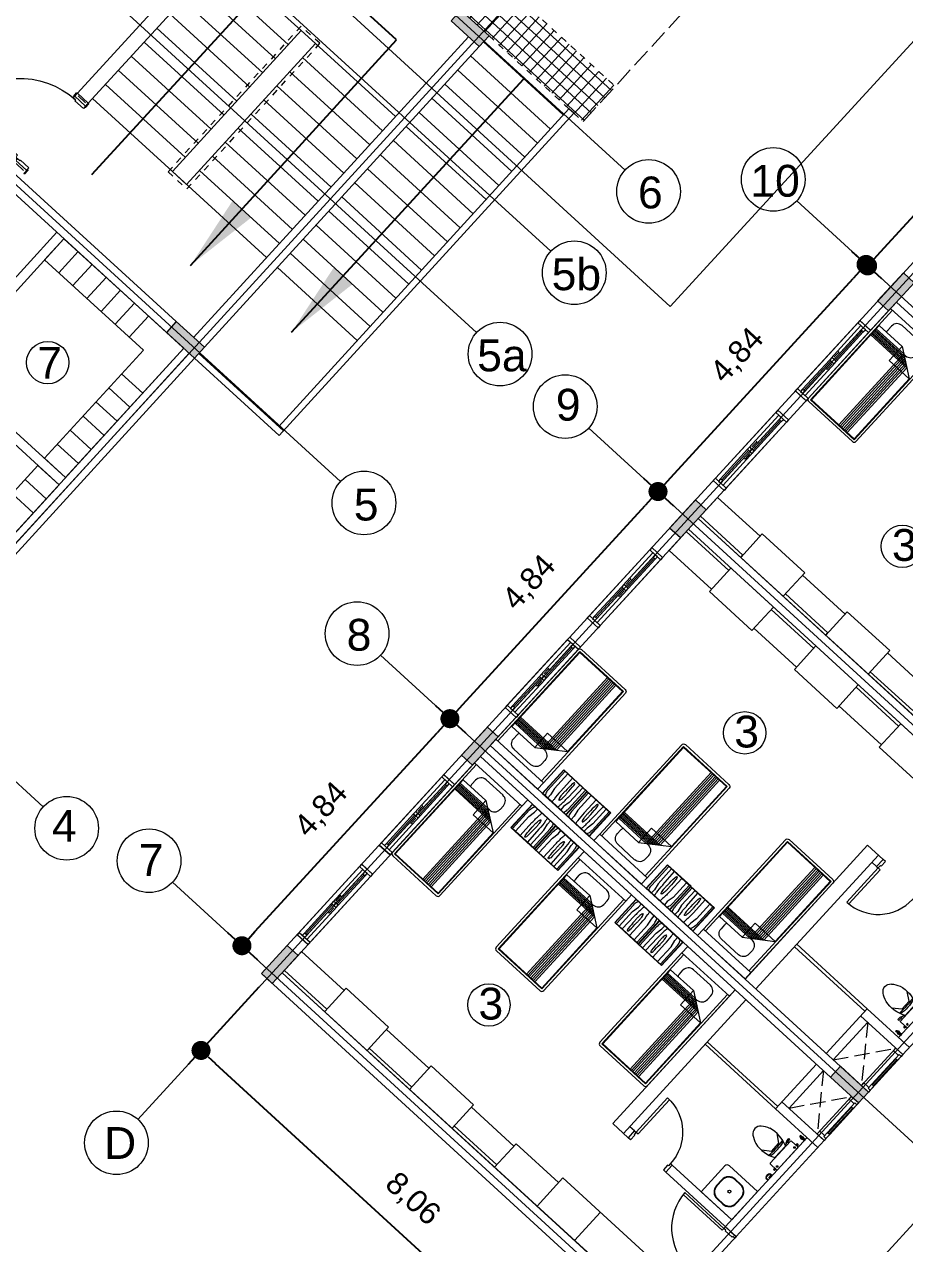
# Model space of a CAD drawing. Header units: metres. Extents: x 750 to 3116, y -341 to 1465.
# Drawn here: x 1572.42 to 1586.25, y 901.36 to 920.52 of the extents above; entities that cross this region are included whole.
import ezdxf
from ezdxf.enums import TextEntityAlignment as Align

# ---------------------------------------------------------------- set-up
doc = ezdxf.new("R2010")
doc.units = ezdxf.units.M
doc.linetypes.add('ACAD_ISO02W100', pattern=[15, 12, -3])
doc.linetypes.add('HIDDEN', pattern=[0.375, 0.25, -0.125])
for name, color, linetype, lineweight in [('A-Door', 254, 'Continuous', 5), ('Bathroom Door', 252, 'Continuous', 5), ('Bathroom fur', 252, 'Continuous', 5), ('Centre Line', 7, 'Continuous', 13), ('Column', 50, 'Continuous', 20), ('Cutout', 153, 'Continuous', 5), ('Door', 253, 'Continuous', 5), ('Furniture', 44, 'Continuous', 5), ('Glass', 254, 'Continuous', 0), ('GUIDE LINE', 7, 'Continuous', 5), ('Hatch', 251, 'Continuous', 5), ('Hidden line', 251, 'Continuous', 5), ('Railing', 190, 'Continuous', 5), ('S-DIM', 30, 'Continuous', 13), ('Stiarcase', 180, 'Continuous', 5), ('Wall ext', 20, 'Continuous', 18), ('WINDOW', 33, 'Continuous', 5)]:
    doc.layers.add(name, color=color, linetype=linetype, lineweight=lineweight)
doc.layers.add('Text', color=7, linetype='Continuous')
doc.styles.get("Standard").update_dxf_attribs({"font": 'arial.ttf'})
doc.styles.add('TEXT-DET', font='simplex.shx', dxfattribs={"width": 0.7})
doc.dimstyles.new('ISO-25', dxfattribs={"dimtxt": 2, "dimasz": 2, "dimexe": 1.25, "dimexo": 0.625, "dimgap": 1.5, "dimtad": 1, "dimtxsty": 'Standard', "dimblk": 'DOT', "dimcen": 1.5, "dimadec": 0, "dimazin": 0, "dimtfac": 1, "dimtmove": 0, "dimatfit": 3, "dimfxl": 0, "dimarcsym": 0})

# ---------------------------------------------------------------- blocks, each defined once
blk = doc.blocks.new('Water Closet')
at = {"layer": 'Bathroom fur', "linetype": 'Continuous', "lineweight": -3}
for p, q in [((1886.331, 447.871), (1886.35, 447.871)), ((1886.331, 447.851), (1886.35, 447.851)), ((1886.364, 447.861), (1886.346, 447.861)), ((1886.364, 447.861), (1886.349, 447.87)), ((1886.364, 447.861), (1886.349, 447.853)), ((1886.364, 447.861), (1886.355, 447.877)), ((1886.364, 447.861), (1886.355, 447.846)), ((1886.364, 447.861), (1886.364, 447.879)), ((1886.364, 447.861), (1886.364, 447.879)), ((1886.364, 447.861), (1886.364, 447.879)), ((1886.364, 447.861), (1886.364, 447.879)), ((1886.364, 447.861), (1886.364, 447.879)), ((1886.364, 447.861), (1886.364, 447.879)), ((1886.364, 447.861), (1886.364, 447.879)), ((1886.364, 447.861), (1886.364, 447.879)), ((1886.364, 447.861), (1886.364, 447.879)), ((1886.364, 447.861), (1886.364, 447.879)), ((1886.364, 447.861), (1886.364, 447.879)), ((1886.364, 447.861), (1886.364, 447.879)), ((1886.364, 447.861), (1886.373, 447.877)), ((1886.364, 447.861), (1886.379, 447.87)), ((1886.364, 447.861), (1886.381, 447.861)), ((1886.364, 447.861), (1886.379, 447.853)), ((1886.364, 447.861), (1886.373, 447.846)), ((1886.364, 447.861), (1886.364, 447.844)), ((1886.378, 447.871), (1886.416, 447.871)), ((1886.378, 447.851), (1886.416, 447.851)), ((1886.416, 447.851), (1886.416, 447.871))]:
    blk.add_line(p, q, dxfattribs=at)
at = {"layer": 'Bathroom fur', "linetype": 'ByBlock'}
for p, q in [((1886.387, 447.744), (1886.368, 447.744)), ((1886.368, 447.744), (1886.368, 447.724)), ((1886.387, 447.744), (1886.387, 447.724)), ((1886.152, 447.554), (1886.027, 447.644)), ((1886.152, 447.379), (1886.152, 447.554)), ((1886.217, 447.662), (1886.217, 447.713)), ((1886.239, 447.713), (1886.217, 447.713)), ((1886.217, 447.662), (1886.232, 447.625)), ((1886.232, 447.625), (1886.239, 447.625)), ((1886.239, 447.608), (1886.239, 447.713)), ((1886.239, 447.666), (1886.264, 447.666)), ((1886.239, 447.608), (1886.264, 447.608)), ((1886.256, 447.343), (1886.256, 447.59)), ((1886.264, 447.23), (1886.264, 447.703)), ((1886.407, 447.713), (1886.274, 447.713)), ((1886.39, 447.724), (1886.365, 447.724)), ((1886.365, 447.724), (1886.365, 447.715)), ((1886.39, 447.715), (1886.365, 447.715)), ((1886.39, 447.724), (1886.39, 447.715)), ((1886.416, 447.23), (1886.416, 447.703)), ((1886.152, 447.379), (1886.027, 447.288)), ((1886.407, 447.22), (1886.274, 447.22)), ((1886.365, 447.208), (1886.365, 447.218)), ((1886.39, 447.218), (1886.365, 447.218)), ((1886.39, 447.208), (1886.365, 447.208)), ((1886.368, 447.189), (1886.368, 447.208)), ((1886.387, 447.189), (1886.368, 447.189)), ((1886.387, 447.189), (1886.387, 447.208)), ((1886.39, 447.208), (1886.39, 447.218))]:
    blk.add_line(p, q, dxfattribs=at)
at = {"layer": 'Bathroom fur'}
for p, q in [((1886.356, 447.031), (1886.356, 447.081)), ((1886.366, 447.031), (1886.366, 447.081)), ((1886.416, 447.106), (1886.381, 447.106)), ((1886.416, 447.096), (1886.381, 447.096)), ((1886.416, 447.016), (1886.381, 447.016)), ((1886.416, 447.006), (1886.381, 447.006))]:
    blk.add_line(p, q, dxfattribs=at)
at = {"layer": 'Bathroom fur', "linetype": 'Continuous', "lineweight": -3}
blk.add_circle((1886.364, 447.861), 0.0175, dxfattribs=at)
at = {"layer": 'Bathroom fur', "linetype": 'ByBlock'}
for centre in [(1886.378, 447.669), (1886.378, 447.264)]:
    blk.add_circle(centre, 0.0123, dxfattribs=at)
at = {"layer": 'Bathroom fur', "linetype": 'Continuous', "lineweight": -3}
blk.add_arc((1886.331, 447.861), 0.01, 90.002, 270, dxfattribs=at)
at = {"layer": 'Bathroom fur', "linetype": 'ByBlock'}
for centre, radius, start, end in [((1885.835, 447.467), 0.119, 126.3794, 233.6206), ((1886.035, 447.208), 0.446, 109.2942, 127.2549), ((1886.017, 447.095), 0.55, 64.2321, 103.6755), ((1884.672, 447.479), 1.501, 353.4552, 5.5271), ((1885.552, 447.472), 0.65, 345.9276, 13.0204), ((1886.274, 447.703), 0.00987, 90, 180), ((1886.407, 447.703), 0.00987, 0, 90), ((1886.041, 447.728), 0.451, 232.2382, 250.1051), ((1886.017, 447.838), 0.55, 256.3245, 295.7679), ((1886.274, 447.23), 0.00987, 180, 270), ((1886.407, 447.23), 0.00987, 270, 0)]:
    blk.add_arc(centre, radius, start, end, dxfattribs=at)
at = {"layer": 'Bathroom fur'}
for centre, radius, start, end in [((1886.381, 447.081), 0.025, 90, 180), ((1886.381, 447.031), 0.025, 180, 270), ((1886.381, 447.081), 0.015, 90, 180), ((1886.381, 447.031), 0.015, 180, 270)]:
    blk.add_arc(centre, radius, start, end, dxfattribs=at)
at = {"layer": 'Bathroom fur', "style": 'TEXT-DET', "width": 0.6}
blk.add_text('1', height=0.06, dxfattribs=at).set_placement((1886.394, 447.07), align=Align.MIDDLE)
blk = doc.blocks.new('Bed')
at = {"layer": 'Furniture', "linetype": 'Continuous'}
for p, q in [((1878.327, 465.952), (1879.337, 465.952)), ((1878.327, 465.817), (1878.327, 465.952)), ((1879.337, 465.952), (1879.337, 465.817)), ((1879.337, 465.817), (1878.327, 465.817)), ((1878.327, 463.909), (1878.327, 465.817)), ((1878.367, 463.909), (1878.367, 465.817)), ((1878.642, 465.742), (1879.002, 465.742)), ((1879.297, 465.817), (1879.297, 463.909)), ((1879.337, 465.817), (1879.337, 463.909)), ((1878.525, 465.544), (1878.525, 465.624)), ((1879.12, 465.624), (1879.12, 465.544)), ((1878.377, 465.499), (1878.862, 465.499)), ((1878.377, 463.919), (1878.377, 465.499)), ((1878.962, 465.429), (1878.377, 465.429)), ((1878.992, 465.407), (1878.377, 465.407)), ((1879.022, 465.386), (1878.377, 465.386)), ((1879.052, 465.365), (1878.377, 465.365)), ((1878.862, 465.499), (1879.287, 465.199)), ((1878.862, 465.199), (1878.862, 465.499)), ((1878.962, 463.919), (1878.962, 465.429)), ((1879.002, 465.427), (1878.965, 465.427)), ((1878.992, 463.919), (1878.992, 465.407)), ((1879.022, 463.919), (1879.022, 465.386)), ((1879.052, 463.919), (1879.052, 465.365)), ((1879.082, 465.344), (1878.377, 465.344)), ((1879.112, 465.323), (1878.377, 465.323)), ((1879.142, 465.302), (1878.377, 465.302)), ((1879.287, 465.199), (1878.862, 465.199)), ((1879.082, 463.919), (1879.082, 465.344)), ((1879.112, 463.919), (1879.112, 465.323)), ((1879.142, 463.919), (1879.142, 465.302)), ((1879.287, 465.199), (1879.287, 463.919)), ((1879.297, 463.909), (1878.367, 463.909)), ((1879.297, 463.869), (1878.367, 463.869)), ((1879.287, 463.919), (1878.377, 463.919))]:
    blk.add_line(p, q, dxfattribs=at)
for centre, radius, start, end in [((1878.642, 465.624), 0.117, 90, 180), ((1879.002, 465.624), 0.117, 360, 90), ((1878.642, 465.544), 0.117, 180.0006, 202.5189), ((1879.002, 465.544), 0.117, 270, 0), ((1878.367, 463.909), 0.04, 180, 270), ((1879.297, 463.909), 0.04, 270, 0)]:
    blk.add_arc(centre, radius, start, end, dxfattribs=at)
blk = doc.blocks.new('Nightstand')
at = {"layer": 'Furniture'}
for p, q in [((1879.838, 464.54), (1879.838, 464.04)), ((1880.338, 464.54), (1879.838, 464.54)), ((1879.843, 464.535), (1879.843, 464.045)), ((1880.333, 464.535), (1879.843, 464.535)), ((1879.869, 464.442), (1879.871, 464.467)), ((1879.869, 464.045), (1879.869, 464.442)), ((1879.929, 464.358), (1879.951, 464.469)), ((1879.951, 464.469), (1879.951, 464.535)), ((1880.074, 464.444), (1880.068, 464.44)), ((1880.08, 464.44), (1880.074, 464.444)), ((1880.226, 464.469), (1880.226, 464.535)), ((1880.248, 464.358), (1880.226, 464.469)), ((1880.308, 464.442), (1880.305, 464.467)), ((1880.308, 464.045), (1880.308, 464.442)), ((1880.333, 464.045), (1880.333, 464.535)), ((1880.338, 464.04), (1880.338, 464.54)), ((1879.929, 464.045), (1879.929, 464.358)), ((1879.997, 464.32), (1879.991, 464.045)), ((1880.147, 464.32), (1880.147, 464.045)), ((1880.248, 464.045), (1880.248, 464.358)), ((1879.838, 464.04), (1880.338, 464.04)), ((1879.843, 464.045), (1880.333, 464.045)), ((1880.068, 464.081), (1880.074, 464.077)), ((1880.074, 464.077), (1880.08, 464.081))]:
    blk.add_line(p, q, dxfattribs=at)
for centre, radius, start, end in [((1880.021, 464.452), 0.15, 146.5657, 174.2856), ((1881.576, 464.32), 1.578, 174.0179, 180), ((1880.825, 464.399), 0.823, 170.5074, 174.0179), ((1880.395, 464.345), 0.343, 169.4757, 175.5997), ((1880.197, 464.382), 0.142, 155.8434, 169.4757), ((1879.951, 464.382), 0.142, 10.5243, 24.1566), ((1879.753, 464.345), 0.343, 4.4003, 10.5243), ((1879.315, 464.399), 0.828, 5.9821, 9.4446), ((1878.564, 464.32), 1.583, 0, 5.9821), ((1880.156, 464.452), 0.15, 5.7144, 33.4343), ((1880.715, 464.32), 0.664, 175.5997, 180), ((1880.715, 464.32), 0.664, 180, 184.4003), ((1886.298, 464.381), 6.246, 181.0259, 182.4606), ((1873.85, 464.381), 6.246, 357.5394, 358.9741), ((1879.433, 464.32), 0.664, 0, 4.4003), ((1879.433, 464.32), 0.664, 355.5997, 0), ((1880.197, 464.139), 0.142, 190.5243, 204.1566), ((1879.951, 464.139), 0.142, 335.8434, 349.4757)]:
    blk.add_arc(centre, radius, start, end, dxfattribs=at)
blk = doc.blocks.new('Wash bashin')
at = {"layer": 'Bathroom fur', "ltscale": 0.35}
for p, q in [((1884.067, 437.333), (1884.067, 437.883)), ((1884.117, 437.933), (1884.717, 437.933)), ((1884.717, 437.333), (1884.717, 437.933)), ((1884.067, 437.333), (1884.717, 437.333))]:
    blk.add_line(p, q, dxfattribs=at)
at = {"layer": 'Bathroom fur'}
for p, q in [((1884.327, 437.838), (1884.447, 437.838)), ((1884.327, 437.83), (1884.447, 437.83)), ((1884.177, 437.568), (1884.177, 437.688)), ((1884.185, 437.568), (1884.185, 437.688)), ((1884.589, 437.688), (1884.589, 437.568)), ((1884.597, 437.688), (1884.597, 437.568)), ((1884.447, 437.426), (1884.327, 437.426)), ((1884.447, 437.418), (1884.327, 437.418))]:
    blk.add_line(p, q, dxfattribs=at)
blk.add_circle((1884.392, 437.633), 0.0225, dxfattribs=at)
at = {"layer": 'Bathroom fur', "ltscale": 0.35}
blk.add_arc((1884.117, 437.883), 0.05, 90, 180, dxfattribs=at)
at = {"layer": 'Bathroom fur'}
for centre, radius, start, end in [((1884.327, 437.688), 0.15, 90, 180), ((1884.327, 437.688), 0.142, 90, 180), ((1884.447, 437.688), 0.15, 0, 90), ((1884.447, 437.688), 0.142, 0, 90), ((1884.327, 437.568), 0.15, 180, 270), ((1884.327, 437.568), 0.142, 180, 270), ((1884.447, 437.568), 0.15, 270, 0), ((1884.447, 437.568), 0.142, 270, 0)]:
    blk.add_arc(centre, radius, start, end, dxfattribs=at)
blk = doc.blocks.new('Door 900')
at = {"layer": 'A-Door'}
for points in [[(29934124, 12198491), (29934164, 12198491), (29934164, 12198476), (29934239, 12198476), (29934314, 12198476), (29934314, 12198491), (29934354, 12198491), (29934354, 12198524), (29934239, 12198524), (29934124, 12198524)], [(29934164, 12197672), (29934314, 12197672), (29934314, 12197658), (29934354, 12197658), (29934354, 12197624), (29934239, 12197624), (29934124, 12197624), (29934124, 12197658), (29934164, 12197658)]]:
    blk.add_lwpolyline(points, close=True, dxfattribs=at)
blk.add_lwpolyline([(29935187, 12197658), (29934354, 12197658), (29934354, 12197698), (29935185, 12197698)], dxfattribs=at)
blk.add_arc((29934327, 12197631), 860, 1.7769, 88.2024, dxfattribs=at)
blk = doc.blocks.new('Door1')
at = {"layer": 'Bathroom Door'}
for p, q in [((1900.586, 444.886), (1899.856, 444.886)), ((1900.586, 444.846), (1899.857, 444.846))]:
    blk.add_line(p, q, dxfattribs=at)
for points in [[(1900.736, 444.921), (1900.586, 444.921), (1900.586, 444.886), (1900.636, 444.886), (1900.636, 444.871), (1900.736, 444.871), (1900.736, 444.921)], [(1900.586, 444.886), (1900.586, 444.846)], [(1900.736, 444.121), (1900.586, 444.121), (1900.586, 444.156), (1900.636, 444.156), (1900.636, 444.171), (1900.736, 444.171), (1900.736, 444.121)]]:
    blk.add_lwpolyline(points, dxfattribs=at)
blk.add_arc((1900.586, 444.886), 0.73, 180, 270, dxfattribs=at)
blk = doc.blocks.new('WINODO1')
at = {"layer": 'WINDOW', "linetype": 'Continuous'}
for p, q in [((2471212540, 936769700), (2471212491, 936769700)), ((2471212491, 936769700), (2471212491, 936769470)), ((2471212540, 936769700), (2471212540, 936769470)), ((2471213991, 936769700), (2471213943, 936769700)), ((2471213943, 936769700), (2471213943, 936769470)), ((2471213991, 936769700), (2471213991, 936769470)), ((2471212540, 936769470), (2471212491, 936769470)), ((2471213991, 936769470), (2471213943, 936769470))]:
    blk.add_line(p, q, dxfattribs=at)
at = {"layer": 'WINDOW'}
for p, q in [((2471212540, 936769700), (2471213943, 936769700)), ((2471213241, 936769537), (2471212540, 936769537)), ((2471212540, 936769470), (2471213943, 936769470)), ((2471212588, 936769633), (2471213217, 936769633)), ((2471212588, 936769585), (2471213217, 936769585)), ((2471213193, 936769561), (2471213089, 936769561)), ((2471213241, 936769633), (2471213943, 936769633)), ((2471213266, 936769585), (2471213895, 936769585)), ((2471213266, 936769537), (2471213895, 936769537)), ((2471213290, 936769609), (2471213394, 936769609))]:
    blk.add_line(p, q, dxfattribs=at)
at = {"layer": 'WINDOW', "color": 4}
blk.add_line((2471212588, 936769609), (2471213217, 936769609), dxfattribs=at)
at = {"layer": 'WINDOW', "color": 4, "true_color": 0x1fffff}
blk.add_line((2471213266, 936769561), (2471213895, 936769561), dxfattribs=at)
at = {"layer": 'WINDOW'}
for points in [[(2471212540, 936769585), (2471212588, 936769585), (2471212588, 936769633), (2471212540, 936769633)], [(2471213076, 936769561), (2471213089, 936769568), (2471213089, 936769554)], [(2471213217, 936769585), (2471213266, 936769585), (2471213266, 936769633), (2471213217, 936769633)], [(2471213217, 936769537), (2471213266, 936769537), (2471213266, 936769585), (2471213217, 936769585)], [(2471213406, 936769609), (2471213394, 936769616), (2471213394, 936769602)], [(2471213895, 936769537), (2471213943, 936769537), (2471213943, 936769585), (2471213895, 936769585)]]:
    blk.add_lwpolyline(points, close=True, dxfattribs=at)
blk = doc.blocks.new('_Dot')
at = {"color": 0, "linetype": 'ByBlock', "lineweight": -2}
blk.add_line((-0.5, 0), (-1, 0), dxfattribs=at)
at = {"color": 0, "linetype": 'ByBlock', "const_width": 0.5}
blk.add_lwpolyline([(-0.25, 0, 1), (0.25, 0, 1)], format="xyb", close=True, dxfattribs=at)
blk = doc.blocks.new('door 1500')
at = {"layer": 'Door'}
for p, q in [((11493492.435, 4446033.785), (11493492.43, 4446033.735)), ((11493492.609, 4446033.719), (11493492.43, 4446033.735)), ((11493492.435, 4446033.785), (11493492.664, 4446033.765)), ((11493492.631, 4446033.804), (11493492.474, 4446033.818)), ((11493492.61, 4446033.734), (11493492.609, 4446033.719)), ((11493492.61, 4446033.734), (11493492.661, 4446033.729)), ((11493492.664, 4446033.765), (11493492.661, 4446033.729)), ((11493492.315, 4446032.42), (11493492.319, 4446032.471)), ((11493492.315, 4446032.42), (11493492.544, 4446032.4)), ((11493492.498, 4446032.455), (11493492.319, 4446032.471)), ((11493492.505, 4446032.367), (11493492.348, 4446032.381)), ((11493492.497, 4446032.441), (11493492.498, 4446032.455)), ((11493492.497, 4446032.441), (11493492.547, 4446032.436)), ((11493492.544, 4446032.4), (11493492.547, 4446032.436)), ((11493492.546, 4446032.428), (11493492.569, 4446032.426)), ((11493492.559, 4446032.438), (11493492.557, 4446032.415)), ((11493492.585, 4446032.436), (11493492.571, 4446032.437)), ((11493492.571, 4446032.437), (11493492.573, 4446032.415)), ((11493492.573, 4446032.415), (11493493.788, 4446032.308)), ((11493492.589, 4446032.476), (11493492.585, 4446032.436)), ((11493493.783, 4446032.371), (11493492.589, 4446032.476)), ((11493492.711, 4446032.465), (11493492.706, 4446032.404)), ((11493493.661, 4446032.382), (11493493.656, 4446032.32)), ((11493493.78, 4446032.331), (11493493.783, 4446032.371)), ((11493493.794, 4446032.33), (11493493.78, 4446032.331)), ((11493493.788, 4446032.308), (11493493.794, 4446032.33))]:
    blk.add_line(p, q, dxfattribs=at)
for points in [[(11493492.433, 4446033.847), (11493492.44, 4446033.846), (11493492.433, 4446033.767), (11493492.426, 4446033.768, -0.414214), (11493492.419, 4446033.776), (11493492.425, 4446033.84, -0.414214)], [(11493492.676, 4446033.826), (11493492.669, 4446033.826), (11493492.662, 4446033.747), (11493492.67, 4446033.747, 0.414214), (11493492.677, 4446033.753), (11493492.683, 4446033.818, 0.414214)], [(11493492.302, 4446032.353), (11493492.309, 4446032.352), (11493492.316, 4446032.438), (11493492.309, 4446032.439, 0.414214), (11493492.301, 4446032.432), (11493492.295, 4446032.361, 0.414214)], [(11493492.545, 4446032.331), (11493492.538, 4446032.332), (11493492.545, 4446032.418), (11493492.553, 4446032.418, -0.414214), (11493492.559, 4446032.41), (11493492.553, 4446032.338, -0.414214)]]:
    blk.add_lwpolyline(points, format="xyb", close=True, dxfattribs=at)
for radius in [0.00865, 0.00577]:
    blk.add_circle((11493492.558, 4446032.427), radius, dxfattribs=at)
at = {"layer": 'Door', "linetype": 'HIDDEN', "ltscale": 10}
blk.add_arc((11493492.493, 4446032.434), 1.305, 355.4248, 84.8429, dxfattribs=at)
blk = doc.blocks.new('700mm Door')
at = {"layer": 'Door'}
for points in [[(11493508.327, 4446107.926), (11493508.287, 4446107.926), (11493508.287, 4446107.776), (11493508.344, 4446107.776), (11493508.344, 4446107.868), (11493508.344, 4446107.88), (11493508.327, 4446107.88)], [(11493508.327, 4446107.88), (11493508.413, 4446107.88), (11493508.413, 4446107.926), (11493508.327, 4446107.926)], [(11493508.413, 4446107.891), (11493508.961, 4446107.891), (11493508.961, 4446107.914), (11493508.413, 4446107.914)], [(11493509.047, 4446107.88), (11493508.961, 4446107.88), (11493508.961, 4446107.926), (11493509.047, 4446107.926)], [(11493509.047, 4446107.926), (11493509.047, 4446107.88), (11493509.03, 4446107.88), (11493509.03, 4446107.868), (11493509.03, 4446107.776), (11493509.087, 4446107.776), (11493509.087, 4446107.926)]]:
    blk.add_lwpolyline(points, close=True, dxfattribs=at)
at = {"layer": 'Door', "color": 1}
blk.add_lwpolyline([(11493508.413, 4446107.88), (11493508.961, 4446107.88), (11493508.961, 4446107.926), (11493508.413, 4446107.926)], close=True, dxfattribs=at)
blk = doc.blocks.new('*D96')
at = {"layer": 'Defpoints', "color": 0, "transparency": 16777216}
for p in [(1576.313, 905.61), (1582.256, 900.166), (1581.144, 898.952)]:
    blk.add_point(p, dxfattribs=at)
at = {"layer": 'S-DIM', "color": 0, "lineweight": -2, "transparency": 16777216}
for p, q in [((1576.11, 905.389), (1574.998, 904.174)), ((1575.422, 904.193), (1580.923, 899.154)), ((1582.054, 899.945), (1580.941, 898.73))]:
    blk.add_line(p, q, dxfattribs=at)
at = {"layer": 'S-DIM', "color": 0, "lineweight": -2, "transparency": 16777216, "xscale": 0.3, "yscale": 0.3, "zscale": 0.3}
for p, rotation in [((1575.2, 904.396), 137.5109695019353), ((1581.144, 898.952), 317.5109695019353)]:
    blk.add_blockref('_Dot', p, dxfattribs=dict(at, rotation=rotation))
at = {"layer": 'S-DIM', "color": 0, "transparency": 16777216, "insert": (1578.517, 902.05), "char_height": 0.35, "attachment_point": 5, "rotation": 317.511}
blk.add_mtext('8,06', dxfattribs=at)
blk = doc.blocks.new('*D100')
at = {"layer": 'Defpoints', "color": 0, "transparency": 16777216}
for p in [(1579.111, 909.609), (1579.581, 909.179), (1576.313, 905.61)]:
    blk.add_point(p, dxfattribs=at)
at = {"layer": 'S-DIM', "color": 0, "lineweight": -2, "transparency": 16777216}
for p, q in [((1579.36, 909.381), (1578.89, 909.812)), ((1576.045, 906.262), (1578.909, 909.388)), ((1576.092, 905.813), (1575.621, 906.243))]:
    blk.add_line(p, q, dxfattribs=at)
at = {"layer": 'S-DIM', "color": 0, "lineweight": -2, "transparency": 16777216, "xscale": 0.3, "yscale": 0.3, "zscale": 0.3}
for p, rotation in [((1579.111, 909.609), 47.51096951212684), ((1575.843, 906.041), 227.5109695121268)]:
    blk.add_blockref('_Dot', p, dxfattribs=dict(at, rotation=rotation))
at = {"layer": 'S-DIM', "color": 0, "transparency": 16777216, "insert": (1577.101, 908.17), "char_height": 0.35, "attachment_point": 5, "rotation": 47.511}
blk.add_mtext('4,84', dxfattribs=at)
blk = doc.blocks.new('*D101')
at = {"layer": 'Defpoints', "color": 0, "transparency": 16777216}
for p in [(1582.38, 913.178), (1582.85, 912.747), (1579.581, 909.179)]:
    blk.add_point(p, dxfattribs=at)
at = {"layer": 'S-DIM', "color": 0, "lineweight": -2, "transparency": 16777216}
for p, q in [((1582.629, 912.95), (1582.159, 913.381)), ((1579.314, 909.831), (1582.177, 912.957)), ((1579.36, 909.381), (1578.89, 909.812))]:
    blk.add_line(p, q, dxfattribs=at)
at = {"layer": 'S-DIM', "color": 0, "lineweight": -2, "transparency": 16777216, "xscale": 0.3, "yscale": 0.3, "zscale": 0.3}
for p, rotation in [((1582.38, 913.178), 47.51096862882991), ((1579.111, 909.609), 227.5109686288299)]:
    blk.add_blockref('_Dot', p, dxfattribs=dict(at, rotation=rotation))
at = {"layer": 'S-DIM', "color": 0, "transparency": 16777216, "insert": (1580.369, 911.738), "char_height": 0.35, "attachment_point": 5, "rotation": 47.511}
blk.add_mtext('4,84', dxfattribs=at)
blk = doc.blocks.new('*D102')
at = {"layer": 'Defpoints', "color": 0, "transparency": 16777216}
for p in [(1585.649, 916.746), (1586.119, 916.316), (1582.85, 912.747)]:
    blk.add_point(p, dxfattribs=at)
at = {"layer": 'S-DIM', "color": 0, "lineweight": -2, "transparency": 16777216}
for p, q in [((1585.898, 916.518), (1585.427, 916.949)), ((1582.583, 913.399), (1585.446, 916.525)), ((1582.629, 912.95), (1582.159, 913.381))]:
    blk.add_line(p, q, dxfattribs=at)
at = {"layer": 'S-DIM', "color": 0, "lineweight": -2, "transparency": 16777216, "xscale": 0.3, "yscale": 0.3, "zscale": 0.3}
for p, rotation in [((1585.649, 916.746), 47.51096949449835), ((1582.38, 913.178), 227.5109694944983)]:
    blk.add_blockref('_Dot', p, dxfattribs=dict(at, rotation=rotation))
at = {"layer": 'S-DIM', "color": 0, "transparency": 16777216, "insert": (1583.638, 915.307), "char_height": 0.35, "attachment_point": 5, "rotation": 47.511}
blk.add_mtext('4,84', dxfattribs=at)
blk = doc.blocks.new('*D103')
at = {"layer": 'Defpoints', "color": 0, "transparency": 16777216}
for p in [(1588.942, 920.292), (1589.388, 919.884), (1586.119, 916.316)]:
    blk.add_point(p, dxfattribs=at)
at = {"layer": 'S-DIM', "color": 0, "lineweight": -2, "transparency": 16777216}
for p, q in [((1589.166, 920.087), (1588.721, 920.495)), ((1585.876, 916.945), (1588.739, 920.071)), ((1585.898, 916.518), (1585.452, 916.927))]:
    blk.add_line(p, q, dxfattribs=at)
at = {"layer": 'S-DIM', "color": 0, "lineweight": -2, "transparency": 16777216, "xscale": 0.3, "yscale": 0.3, "zscale": 0.3}
for p, rotation in [((1588.942, 920.292), 47.51096961168203), ((1585.673, 916.724), 227.510969611682)]:
    blk.add_blockref('_Dot', p, dxfattribs=dict(at, rotation=rotation))
at = {"layer": 'S-DIM', "color": 0, "transparency": 16777216, "insert": (1586.931, 918.853), "char_height": 0.35, "attachment_point": 5, "rotation": 47.511}
blk.add_mtext('4,84', dxfattribs=at)

msp = doc.modelspace()

# ---------------------------------------------------------------- hatches: boundary and pattern name
at = {"layer": 'Hatch', "transparency": 33554687}
h = msp.add_hatch(color=256, dxfattribs=at)
h.dxf.hatch_style = 1
h.paths.add_polyline_path([(1646.175, 894.777), (1646.005, 894.932), (1645.846, 894.759), (1645.755, 894.659), (1645.6, 894.49), (1645.769, 894.334)])
h.paths.add_polyline_path([(1649.318, 898.209), (1649.149, 898.364), (1648.743, 897.922), (1648.913, 897.766)])
h.paths.add_polyline_path([(1652.587, 901.777), (1652.417, 901.933), (1652.384, 901.896), (1652.292, 901.796), (1652.012, 901.49), (1652.182, 901.335)])
h.paths.add_polyline_path([(1655.856, 905.346), (1655.686, 905.501), (1655.281, 905.059), (1655.45, 904.903)])
h.paths.add_polyline_path([(1659.124, 908.914), (1658.955, 909.07), (1658.549, 908.627), (1658.719, 908.472)])
h.paths.add_polyline_path([(1661.826, 912.752), (1661.67, 912.582), (1662.113, 912.177), (1662.268, 912.346)])
h.paths.add_polyline_path([(1657.785, 916.453), (1657.629, 916.284), (1658.072, 915.878), (1658.227, 916.048)])
h.paths.add_polyline_path([(1654.516, 912.885), (1654.361, 912.715), (1654.471, 912.614), (1654.803, 912.31), (1654.958, 912.479)])
h.paths.add_polyline_path([(1652.746, 914.506), (1652.591, 914.336), (1653.033, 913.931), (1653.189, 914.1)])
h.paths.add_polyline_path([(1651.542, 909.297), (1651.372, 909.453), (1650.967, 909.01), (1651.137, 908.855)])
h.paths.add_polyline_path([(1650.045, 910.668), (1649.875, 910.824), (1649.47, 910.381), (1649.64, 910.226)])
h.paths.add_polyline_path([(1647.979, 905.748), (1647.823, 905.578), (1647.934, 905.477), (1648.266, 905.173), (1648.421, 905.342)])
h.paths.add_polyline_path([(1646.541, 907.065), (1646.209, 907.369), (1646.053, 907.199), (1646.496, 906.794), (1646.651, 906.963)])
h.paths.add_polyline_path([(1645.004, 902.16), (1644.835, 902.315), (1644.43, 901.873), (1644.599, 901.718)])
h.paths.add_polyline_path([(1643.632, 903.668), (1643.463, 903.823), (1643.058, 903.381), (1643.227, 903.225)])
h.paths.add_polyline_path([(1641.441, 898.611), (1641.286, 898.441), (1641.728, 898.036), (1641.884, 898.205)])
h.paths.add_polyline_path([(1640.114, 899.826), (1639.944, 899.982), (1639.539, 899.539), (1639.709, 899.384)])
h.paths.add_polyline_path([(1636.735, 896.359), (1636.403, 896.663), (1636.247, 896.493), (1636.69, 896.088), (1636.845, 896.258)])
h.paths.add_polyline_path([(1631.152, 901.975), (1630.982, 902.13), (1630.577, 901.688), (1630.746, 901.532)])
h.paths.add_polyline_path([(1634.17, 905.27), (1634.001, 905.426), (1633.595, 904.983), (1633.765, 904.828)])
h.paths.add_polyline_path([(1637.689, 909.112), (1637.519, 909.267), (1637.114, 908.825), (1637.284, 908.669)])
h.paths.add_polyline_path([(1640.833, 912.544), (1640.663, 912.699), (1640.258, 912.257), (1640.427, 912.101), (1640.461, 912.138), (1640.552, 912.238)])
h.paths.add_polyline_path([(1644.101, 916.112), (1643.932, 916.268), (1643.527, 915.825), (1643.696, 915.67)])
h.paths.add_polyline_path([(1646.999, 919.275), (1647.09, 919.375), (1647.245, 919.545), (1647.076, 919.7), (1646.67, 919.257), (1646.84, 919.102)])
h.paths.add_polyline_path([(1636.008, 916.712), (1635.839, 916.868), (1635.433, 916.425), (1635.603, 916.27)])
h.paths.add_polyline_path([(1631.525, 920.819), (1631.369, 920.649), (1631.48, 920.548), (1631.812, 920.244), (1631.967, 920.414)])
h.paths.add_polyline_path([(1628.676, 917.368), (1628.506, 917.523), (1628.101, 917.081), (1628.27, 916.925)])
h.paths.add_polyline_path([(1632.989, 913.417), (1632.82, 913.572), (1632.415, 913.129), (1632.584, 912.974)])
h.paths.add_polyline_path([(1629.471, 909.575), (1629.301, 909.73), (1628.896, 909.288), (1629.066, 909.133)])
h.paths.add_polyline_path([(1624.987, 913.682), (1624.832, 913.512), (1625.274, 913.107), (1625.43, 913.277)])
h.paths.add_polyline_path([(1626.327, 906.143), (1626.157, 906.298), (1626.124, 906.262), (1626.032, 906.162), (1625.752, 905.856), (1625.922, 905.701)])
h.paths.add_polyline_path([(1621.719, 910.113), (1621.563, 909.944), (1621.674, 909.842), (1622.006, 909.538), (1622.161, 909.708)])
h.paths.add_polyline_path([(1619.949, 911.734), (1619.794, 911.565), (1620.236, 911.16), (1620.391, 911.329), (1620.281, 911.43)])
h.paths.add_polyline_path([(1623.218, 915.303), (1623.062, 915.133), (1623.505, 914.728), (1623.66, 914.898)])
h.paths.add_polyline_path([(1626.486, 918.871), (1626.331, 918.702), (1626.773, 918.297), (1626.929, 918.466)])
h.paths.add_polyline_path([(1622.117, 922.874), (1621.962, 922.704), (1622.404, 922.299), (1622.56, 922.468)])
h.paths.add_polyline_path([(1619.143, 919.286), (1618.973, 919.441), (1618.568, 918.999), (1618.738, 918.844)])
h.paths.add_polyline_path([(1615.874, 915.718), (1615.705, 915.873), (1615.299, 915.43), (1615.469, 915.275)])
h.paths.add_polyline_path([(1612.731, 912.285), (1612.561, 912.441), (1612.156, 911.998), (1612.325, 911.843)])
h.paths.add_polyline_path([(1617.373, 908.033), (1617.203, 908.189), (1616.798, 907.746), (1616.967, 907.591)])
h.paths.add_polyline_path([(1618.745, 906.526), (1618.575, 906.681), (1618.17, 906.239), (1618.339, 906.083)])
h.paths.add_polyline_path([(1623.058, 902.574), (1622.889, 902.73), (1622.483, 902.287), (1622.653, 902.132)])
h.paths.add_polyline_path([(1619.915, 899.142), (1619.745, 899.298), (1619.34, 898.855), (1619.509, 898.7)])
h.paths.add_polyline_path([(1615.181, 902.976), (1615.026, 902.807), (1615.468, 902.401), (1615.624, 902.571)])
h.paths.add_polyline_path([(1613.411, 904.597), (1613.256, 904.428), (1613.699, 904.022), (1613.854, 904.192)])
h.paths.add_polyline_path([(1609.042, 908.599), (1608.887, 908.43), (1609.329, 908.025), (1609.485, 908.194)])
h.paths.add_polyline_path([(1610.143, 901.029), (1609.987, 900.859), (1610.43, 900.454), (1610.585, 900.624)])
h.paths.add_polyline_path([(1607.566, 897.328), (1607.397, 897.483), (1606.992, 897.041), (1607.161, 896.885)])
h.paths.add_polyline_path([(1602.924, 901.58), (1602.755, 901.735), (1602.35, 901.293), (1602.519, 901.137)])
h.paths.add_polyline_path([(1604.823, 912.966), (1604.653, 913.121), (1604.495, 912.948), (1604.403, 912.849), (1604.248, 912.679), (1604.418, 912.524)])
h.paths.add_polyline_path([(1607.842, 916.262), (1607.672, 916.417), (1607.267, 915.975), (1607.436, 915.819)])
h.paths.add_polyline_path([(1603.528, 920.213), (1603.358, 920.368), (1602.953, 919.926), (1603.123, 919.771)])
h.paths.add_polyline_path([(1600.09, 916.8), (1599.934, 916.63), (1600.377, 916.225), (1600.532, 916.395)])
h.paths.add_polyline_path([(1602.031, 921.584), (1601.861, 921.74), (1601.456, 921.297), (1601.626, 921.142)])
h.paths.add_polyline_path([(1596.087, 927.028), (1595.918, 927.184), (1595.513, 926.741), (1595.682, 926.586)])
h.paths.add_polyline_path([(1592.944, 923.596), (1592.774, 923.752), (1592.369, 923.309), (1592.538, 923.154)])
h.paths.add_polyline_path([(1598.32, 918.421), (1598.164, 918.251), (1598.607, 917.846), (1598.762, 918.016)])
h.paths.add_polyline_path([(1595.619, 914.584), (1595.449, 914.739), (1595.044, 914.297), (1595.213, 914.141)])
h.paths.add_polyline_path([(1589.675, 920.028), (1589.505, 920.183), (1589.1, 919.741), (1589.27, 919.585)])
h.paths.add_polyline_path([(1586.406, 916.459), (1586.237, 916.615), (1585.831, 916.172), (1586.001, 916.017)])
h.paths.add_polyline_path([(1592.225, 910.879), (1591.782, 911.284), (1591.627, 911.114), (1592.07, 910.709)])
h.paths.add_polyline_path([(1593.995, 909.258), (1593.552, 909.663), (1593.397, 909.493), (1593.839, 909.088)])
h.paths.add_polyline_path([(1596.821, 913.231), (1596.666, 913.062), (1597.108, 912.657), (1597.263, 912.826)])
h.paths.add_polyline_path([(1601.304, 909.125), (1601.135, 909.28), (1600.729, 908.838), (1600.899, 908.682)])
h.paths.add_polyline_path([(1598.161, 905.693), (1597.991, 905.848), (1597.586, 905.405), (1597.755, 905.25)])
h.paths.add_polyline_path([(1594.892, 902.124), (1594.722, 902.279), (1594.317, 901.837), (1594.487, 901.682)])
h.paths.add_polyline_path([(1590.578, 906.075), (1590.408, 906.231), (1590.003, 905.788), (1590.173, 905.633)])
h.paths.add_polyline_path([(1589.081, 907.447), (1588.912, 907.602), (1588.506, 907.159), (1588.676, 907.004)])
h.paths.add_polyline_path([(1583.138, 912.891), (1582.968, 913.046), (1582.563, 912.604), (1582.732, 912.448)])
h.paths.add_polyline_path([(1579.869, 909.322), (1579.699, 909.477), (1579.294, 909.035), (1579.464, 908.88)])
h.paths.add_polyline_path([(1585.245, 904.147), (1585.09, 903.977), (1585.532, 903.572), (1585.687, 903.742)])
h.paths.add_polyline_path([(1587.015, 902.526), (1586.859, 902.356), (1587.302, 901.951), (1587.457, 902.121)])
h.paths.add_polyline_path([(1582.669, 900.446), (1582.499, 900.601), (1582.094, 900.159), (1582.263, 900.003)])
h.paths.add_polyline_path([(1576.725, 905.89), (1576.556, 906.045), (1576.15, 905.603), (1576.32, 905.448)])
h.paths.add_polyline_path([(1591.748, 898.692), (1591.579, 898.847), (1591.42, 898.674), (1591.329, 898.574), (1591.173, 898.405), (1591.343, 898.249)])
h.paths.add_polyline_path([(1561.743, 900.657), (1561.574, 900.813), (1561.169, 900.37), (1561.339, 900.215)])
h.paths.add_polyline_path([(1566.286, 905.63), (1566.116, 905.785), (1565.712, 905.342), (1565.882, 905.187)])
h.paths.add_polyline_path([(1570.833, 910.605), (1570.663, 910.76), (1570.258, 910.317), (1570.428, 910.162)])
h.paths.add_polyline_path([(1575.254, 915.444), (1574.811, 915.849), (1574.656, 915.679), (1575.099, 915.275)])
h.paths.add_polyline_path([(1579.283, 920.744), (1579.128, 920.574), (1579.571, 920.169), (1579.726, 920.339)])
h.paths.add_polyline_path([(1568.934, 921.47), (1568.764, 921.625), (1568.36, 921.182), (1568.529, 921.027)])
h.paths.add_polyline_path([(1564.388, 916.494), (1564.218, 916.649), (1563.813, 916.206), (1563.983, 916.051)])
h.paths.add_polyline_path([(1559.841, 911.518), (1559.672, 911.673), (1559.267, 911.23), (1559.437, 911.075)])
h.paths.add_polyline_path([(1557.524, 908.982), (1557.211, 909.269), (1557.211, 909.269), (1557.196, 909.283), (1557.081, 909.387), (1556.926, 909.217), (1557.369, 908.813)])
h.paths.add_polyline_path([(1555.295, 906.542), (1555.125, 906.698), (1554.721, 906.255), (1554.89, 906.099)])
h.paths.add_polyline_path([(1552.096, 913.942), (1551.941, 913.772), (1551.941, 913.772), (1552.384, 913.368), (1552.539, 913.538)])
h.paths.add_polyline_path([(1554.583, 916.323), (1554.413, 916.478), (1554.008, 916.035), (1554.178, 915.88)])
h.paths.add_polyline_path([(1559.129, 921.299), (1558.959, 921.454), (1558.555, 921.011), (1558.724, 920.856)])
h.paths.add_polyline_path([(1563.675, 926.275), (1563.506, 926.43), (1563.101, 925.987), (1563.271, 925.832)])
h.paths.add_polyline_path([(1567.853, 931.188), (1567.698, 931.018), (1568.141, 930.613), (1568.296, 930.783)])
at = {"layer": 'Hatch'}
h = msp.add_hatch(dxfattribs=at)
h.set_pattern_fill('NET', color=256, scale=0.05, angle=47.5063)
h.set_pattern_definition([(47.50634487, (-28616.07336, -10514.2094), (-0.1170546532, 0.1072369836), []), (137.50634487, (-28616.07336, -10514.2094), (-0.1072369836, -0.1170546532), [])])
h.paths.add_polyline_path([(1573.331, 927.198), (1572.825, 926.645), (1576.655, 923.145), (1579.726, 920.339), (1580.981, 919.192), (1580.984, 919.196), (1581.058, 919.128), (1581.055, 919.125), (1581.203, 918.99), (1581.709, 919.544)])

# ---------------------------------------------------------------- linework, layer by layer
at = {"layer": 'Bathroom fur'}
for p, q in [((1585.632, 905.013), (1584.526, 906.026)), ((1585.665, 905.05), (1584.559, 906.063)), ((1584.227, 903.479), (1583.121, 904.493)), ((1584.261, 903.516), (1583.154, 904.529))]:
    msp.add_line(p, q, dxfattribs=at)
at = {"layer": 'Centre Line', "color": 30, "true_color": 0xf26722}
for p, q in [((1565.557, 933.129), (1581.864, 918.23)), ((1564.391, 931.852), (1580.697, 916.953)), ((1563.224, 930.575), (1579.53, 915.676)), ((1598.029, 929.318), (1574.209, 903.313)), ((1561.085, 928.235), (1577.391, 913.336)), ((1603.973, 923.874), (1580.152, 897.869)), ((1556.414, 923.122), (1572.72, 908.224)), ((1559.224, 898.071), (1581.665, 922.631)), ((1605.469, 922.503), (1581.649, 896.498)), ((1615.262, 889.621), (1584.559, 917.744)), ((1596.901, 899.876), (1581.291, 914.176)), ((1593.633, 896.308), (1578.022, 910.607)), ((1590.364, 892.739), (1574.753, 907.039))]:
    msp.add_line(p, q, dxfattribs=at)
at = {"layer": 'Centre Line', "color": 3, "true_color": 0x1fff1f}
msp.add_lwpolyline([(1560.568, 936.238), (1582.572, 916.083), (1588.732, 922.807), (1612.323, 901.198), (1624.767, 914.784), (1647.479, 893.98)], dxfattribs=at)
at = {"layer": 'Centre Line', "color": 30, "true_color": 0xf26722}
for centre in [(1584.191, 918.082), (1582.232, 917.893), (1581.065, 916.616), (1579.898, 915.338), (1580.922, 914.513), (1577.76, 912.998), (1577.653, 910.945), (1573.089, 907.886), (1574.384, 907.376), (1573.871, 902.944)]:
    msp.add_circle(centre, 0.5, dxfattribs=at)
at = {"layer": 'Column'}
for points in [[(1579.571, 920.169), (1579.726, 920.339), (1579.283, 920.744), (1579.128, 920.574), (1579.571, 920.169)], [(1585.831, 916.172), (1586.237, 916.615), (1586.406, 916.459), (1586.001, 916.017), (1585.831, 916.172)], [(1575.099, 915.275), (1575.254, 915.444), (1574.811, 915.849), (1574.656, 915.679), (1575.099, 915.275)], [(1582.563, 912.604), (1582.968, 913.046), (1583.138, 912.891), (1582.732, 912.448), (1582.563, 912.604)], [(1579.294, 909.035), (1579.699, 909.477), (1579.869, 909.322), (1579.464, 908.88), (1579.294, 909.035)], [(1576.15, 905.603), (1576.556, 906.045), (1576.725, 905.89), (1576.32, 905.448), (1576.15, 905.603)], [(1585.245, 904.147), (1585.687, 903.742), (1585.532, 903.572), (1585.09, 903.977), (1585.245, 904.147)]]:
    msp.add_lwpolyline(points, dxfattribs=at)
at = {"layer": 'Cutout', "linetype": 'ACAD_ISO02W100', "ltscale": 0.02}
for p, q in [((1585.675, 904.838), (1585.577, 903.843)), ((1585.134, 904.248), (1586.117, 904.433)), ((1584.979, 904.079), (1584.881, 903.083)), ((1584.439, 903.489), (1585.422, 903.673))]:
    msp.add_line(p, q, dxfattribs=at)
at = {"layer": 'Furniture'}
for p, q in [((1573.268, 916.948), (1572.965, 916.615)), ((1573.49, 916.745), (1573.186, 916.413)), ((1573.711, 916.543), (1573.408, 916.211)), ((1573.933, 916.34), (1573.629, 916.008)), ((1574.154, 916.138), (1573.851, 915.806)), ((1574.376, 915.936), (1574.072, 915.604)), ((1573.953, 915.028), (1574.285, 914.725)), ((1573.751, 914.807), (1574.083, 914.503)), ((1573.548, 914.585), (1573.88, 914.282)), ((1573.346, 914.364), (1573.678, 914.06)), ((1573.143, 914.142), (1573.476, 913.839)), ((1572.941, 913.921), (1573.273, 913.617)), ((1572.435, 913.367), (1572.767, 913.064)), ((1572.233, 913.146), (1572.565, 912.842))]:
    msp.add_line(p, q, dxfattribs=at)
for points in [[(1572.743, 916.818), (1573.047, 917.15), (1574.929, 915.43), (1573.071, 913.396), (1572.739, 913.7), (1574.294, 915.401), (1572.743, 916.818)], [(1569.634, 913.414), (1569.33, 913.082), (1571.213, 911.362), (1572.97, 913.285), (1572.638, 913.589), (1571.184, 911.998), (1569.634, 913.414)], [(1583.984, 912.475), (1583.317, 913.086), (1583.013, 912.754)], [(1583.68, 912.143), (1583.714, 912.18), (1583.046, 912.791), (1583.013, 912.754), (1588.787, 907.465)], [(1583.221, 911.642), (1582.553, 912.253), (1582.857, 912.585), (1588.631, 907.296)], [(1583.491, 911.936), (1582.824, 912.548)], [(1584.347, 911.532), (1584.685, 911.9), (1584.018, 912.512), (1583.68, 912.143)], [(1584.192, 911.362), (1583.854, 910.993), (1583.187, 911.605), (1583.525, 911.973)], [(1585.319, 911.252), (1584.651, 911.864)], [(1585.015, 910.92), (1585.049, 910.957), (1584.381, 911.569)], [(1584.826, 910.714), (1584.158, 911.325)], [(1585.682, 910.309), (1586.02, 910.678), (1585.352, 911.289), (1585.015, 910.92)], [(1584.555, 910.419), (1583.888, 911.03)], [(1585.527, 910.14), (1585.189, 909.771), (1584.522, 910.382), (1584.859, 910.751)], [(1586.653, 910.03), (1585.986, 910.641)], [(1586.383, 909.735), (1585.716, 910.346)], [(1586.16, 909.491), (1585.493, 910.103)], [(1585.89, 909.196), (1585.223, 909.808)], [(1586.524, 908.548), (1585.856, 909.16), (1586.194, 909.528)], [(1577.447, 905.338), (1576.779, 905.949), (1576.475, 905.617), (1582.249, 900.328)], [(1577.176, 905.043), (1576.509, 905.654), (1576.475, 905.617)], [(1577.81, 904.395), (1578.148, 904.763), (1577.48, 905.375), (1577.143, 905.006)], [(1578.781, 904.115), (1578.114, 904.726)], [(1578.511, 903.82), (1577.844, 904.431)], [(1579.145, 903.172), (1579.482, 903.541), (1578.815, 904.152), (1578.477, 903.783)], [(1580.116, 902.893), (1579.449, 903.504)], [(1579.846, 902.598), (1579.178, 903.209)], [(1580.817, 902.318), (1580.15, 902.929), (1579.812, 902.561)], [(1580.479, 901.949), (1580.885, 902.392), (1582.654, 900.771)], [(1581.069, 901.409), (1581.475, 901.852)]]:
    msp.add_lwpolyline(points, dxfattribs=at)
at = {"layer": 'Glass', "color": 4, "ltscale": 40, "true_color": 0x33ffff}
msp.add_line((1570.748, 910.683), (1575.014, 915.352), dxfattribs=at)
at = {"layer": 'GUIDE LINE'}
for centre in [(1572.792, 915.204), (1586.219, 912.317), (1583.742, 909.386), (1579.723, 905.111)]:
    msp.add_circle(centre, 0.333, dxfattribs=at)
at = {"layer": 'Hidden line', "linetype": 'ACAD_ISO02W100', "ltscale": 0.005}
for p, q in [((1573.331, 927.198), (1581.709, 919.544)), ((1579.726, 920.339), (1581.203, 918.99))]:
    msp.add_line(p, q, dxfattribs=at)
at = {"layer": 'Hidden line', "linetype": 'ACAD_ISO02W100', "ltscale": 0.025}
msp.add_line((1581.203, 918.99), (1585.208, 923.374), dxfattribs=at)
at = {"layer": 'Hidden line'}
for p, q in [((1586.117, 904.433), (1585.577, 903.843)), ((1586.228, 904.332), (1585.687, 903.742)), ((1585.422, 903.673), (1584.881, 903.083)), ((1585.532, 903.572), (1584.992, 902.982)), ((1582.999, 900.806), (1583.607, 901.47))]:
    msp.add_line(p, q, dxfattribs=at)
at = {"layer": 'Railing'}
for p, q in [((1576.42, 914.2), (1580.981, 919.192)), ((1576.426, 914.059), (1581.055, 919.125)), ((1581.055, 919.125), (1580.98, 919.194)), ((1576.426, 914.059), (1575.099, 915.275)), ((1576.494, 914.133), (1575.167, 915.349))]:
    msp.add_line(p, q, dxfattribs=at)
at = {"layer": 'Railing', "linetype": 'ACAD_ISO02W100', "ltscale": 0.0005}
msp.add_lwpolyline([(1574.978, 917.932), (1577.069, 920.221), (1576.773, 920.491), (1574.682, 918.202)], close=True, dxfattribs=at)
at = {"layer": 'Railing'}
msp.add_lwpolyline([(1574.974, 918.003), (1576.998, 920.218), (1576.776, 920.42), (1574.753, 918.205)], close=True, dxfattribs=at)
at = {"layer": 'Stiarcase'}
for p, q in [((1575.521, 921.567), (1576.776, 920.42)), ((1575.319, 921.346), (1576.574, 920.199)), ((1575.116, 921.124), (1576.372, 919.977)), ((1574.914, 920.903), (1576.169, 919.756)), ((1574.711, 920.682), (1575.967, 919.534)), ((1574.508, 920.461), (1575.765, 919.313)), ((1574.306, 920.239), (1575.562, 919.091)), ((1580.892, 919.095), (1579.639, 920.243)), ((1574.103, 920.018), (1575.36, 918.87)), ((1580.69, 918.873), (1579.436, 920.022)), ((1573.9, 919.797), (1575.158, 918.648)), ((1580.488, 918.652), (1579.234, 919.8)), ((1573.698, 919.576), (1574.955, 918.427)), ((1580.285, 918.43), (1579.032, 919.579)), ((1573.495, 919.355), (1574.753, 918.205)), ((1580.083, 918.209), (1578.829, 919.357)), ((1579.88, 917.987), (1578.627, 919.136)), ((1579.678, 917.766), (1578.425, 918.914)), ((1579.476, 917.544), (1578.222, 918.693)), ((1579.273, 917.323), (1578.02, 918.471)), ((1579.071, 917.102), (1577.817, 918.25))]:
    msp.add_line(p, q, dxfattribs=at)
at = {"layer": 'Stiarcase', "linetype": 'ACAD_ISO02W100', "ltscale": 40}
for p, q in [((1578.255, 919.069), (1576.998, 920.218)), ((1578.052, 918.848), (1576.796, 919.996)), ((1577.85, 918.626), (1576.593, 919.775)), ((1577.648, 918.405), (1576.391, 919.553)), ((1577.445, 918.183), (1576.188, 919.332)), ((1577.243, 917.962), (1575.986, 919.11)), ((1577.041, 917.741), (1575.784, 918.889)), ((1576.838, 917.519), (1575.581, 918.667)), ((1576.636, 917.298), (1575.379, 918.446)), ((1576.231, 916.855), (1574.753, 918.205)), ((1576.433, 917.076), (1575.177, 918.224)), ((1578.869, 916.88), (1577.615, 918.028)), ((1578.666, 916.659), (1577.413, 917.807)), ((1578.464, 916.437), (1577.21, 917.585)), ((1578.262, 916.216), (1577.008, 917.364)), ((1578.059, 915.994), (1576.806, 917.142)), ((1577.857, 915.773), (1576.603, 916.921)), ((1577.654, 915.551), (1576.401, 916.699))]:
    msp.add_line(p, q, dxfattribs=at)
at = {"layer": 'Wall ext'}
for p, q in [((1595.918, 927.184), (1576.15, 905.603)), ((1573.258, 919.436), (1576.655, 923.145)), ((1573.428, 919.281), (1576.825, 922.99)), ((1579.557, 920.494), (1579.557, 920.494)), ((1574.811, 915.849), (1569.991, 920.254)), ((1575.084, 915.6), (1579.401, 920.324)), ((1574.656, 915.679), (1569.835, 920.084)), ((1575.254, 915.444), (1579.571, 920.169)), ((1573.258, 919.436), (1573.428, 919.281)), ((1571.685, 915.882), (1572.936, 917.251)), ((1571.795, 915.78), (1573.047, 917.15)), ((1586.126, 916.153), (1583.013, 912.754)), ((1592.07, 910.709), (1586.126, 916.153)), ((1585.721, 915.711), (1585.551, 915.866)), ((1574.929, 915.43), (1574.929, 915.43)), ((1575.099, 915.275), (1575.099, 915.275)), ((1571.087, 915.005), (1572.97, 913.285)), ((1571.188, 915.116), (1573.071, 913.396)), ((1584.708, 914.605), (1584.538, 914.76)), ((1584.431, 914.303), (1584.262, 914.458)), ((1588.787, 907.465), (1583.013, 912.754)), ((1579.744, 909.186), (1582.857, 912.585)), ((1582.857, 912.585), (1588.631, 907.296)), ((1582.452, 912.142), (1582.282, 912.298)), ((1581.439, 911.036), (1581.269, 911.191)), ((1581.162, 910.734), (1580.993, 910.89)), ((1580.149, 909.628), (1579.98, 909.784)), ((1585.687, 903.742), (1579.744, 909.186)), ((1579.589, 909.016), (1576.475, 905.617)), ((1585.532, 903.572), (1579.589, 909.016)), ((1579.183, 908.574), (1579.014, 908.729)), ((1578.17, 907.468), (1578.001, 907.623)), ((1583.748, 905.518), (1585.673, 907.62)), ((1585.673, 907.62), (1585.916, 907.397)), ((1583.918, 905.363), (1585.843, 907.464)), ((1585.741, 907.354), (1585.815, 907.286)), ((1585.815, 907.286), (1585.916, 907.397)), ((1577.894, 907.166), (1577.724, 907.321)), ((1576.881, 906.06), (1576.711, 906.215)), ((1586.16, 904.597), (1587.443, 905.999)), ((1587.612, 905.843), (1586.228, 904.332)), ((1576.475, 905.617), (1582.249, 900.328)), ((1582.263, 900.003), (1576.15, 905.603)), ((1583.593, 905.348), (1581.668, 903.247)), ((1583.762, 905.193), (1581.837, 903.091)), ((1585.024, 904.349), (1585.665, 905.05)), ((1585.665, 905.05), (1586.329, 904.442)), ((1585.564, 904.939), (1586.228, 904.332)), ((1585.134, 904.248), (1585.675, 904.838)), ((1584.227, 903.479), (1584.868, 904.18)), ((1584.439, 903.489), (1584.979, 904.079)), ((1584.328, 903.59), (1584.992, 902.982)), ((1584.227, 903.479), (1584.89, 902.871)), ((1581.668, 903.247), (1581.911, 903.024)), ((1582.012, 903.135), (1581.911, 903.024)), ((1581.939, 903.202), (1582.012, 903.135)), ((1584.721, 903.027), (1583.437, 901.626)), ((1584.992, 902.982), (1583.607, 901.47)), ((1582.602, 902.594), (1582.501, 902.484)), ((1582.602, 902.594), (1583.539, 901.736)), ((1582.501, 902.484), (1583.607, 901.47))]:
    msp.add_line(p, q, dxfattribs=at)
at = {"layer": 'Wall ext', "ltscale": 40}
for p, q in [((1570.663, 910.76), (1574.929, 915.43)), ((1570.833, 910.605), (1575.099, 915.275))]:
    msp.add_line(p, q, dxfattribs=at)

# ---------------------------------------------------------------- block references
for name, p, rotation in [('Bed', (-113.692, 1841.272), 317.5109696397398), ('Bed', (-120.229, 1834.135), 317.5109696397398), ('Nightstand', (3280.909, -19.082), 137.5109696397398), ('Nightstand', (3281.278, -19.42), 137.5109696397398), ('Bed', (-118.599, 1832.642), 317.5109696397398), ('Nightstand', (-117.941, 1833.954), 317.5109696397398), ('Nightstand', (-117.573, 1833.616), 317.5109696397398), ('Bed', (-116.97, 1831.149), 317.5109696397398)]:
    msp.add_blockref(name, p, dxfattribs=dict(rotation=rotation))
at = {"xscale": -1}
for name, p, rotation in [('Bed', (509.379, 2521.496), 137.5109696397398), ('Bed', (511.009, 2520.003), 137.5109696397398), ('Nightstand', (2653.208, -704.361), 317.5109696397399), ('Nightstand', (2653.577, -704.699), 317.5109696397399), ('Bed', (512.639, 2518.511), 137.5109696397398), ('Nightstand', (509.76, 2519.233), 137.5109696397398), ('Nightstand', (510.128, 2518.895), 137.5109696397398)]:
    msp.add_blockref(name, p, dxfattribs=dict(at, rotation=rotation))
at = {"layer": 'A-Door', "xscale": 0.001, "yscale": 0.001, "zscale": 0.001, "rotation": 137.5109696403553}
msp.add_blockref('Door 900', (31896.104, -10322.896), dxfattribs=at)
at = {"layer": 'Bathroom Door', "rotation": 47.51096963990266}
msp.add_blockref('Door1', (630.154, -794.74), dxfattribs=at)
at = {"layer": 'Bathroom Door', "xscale": -1, "rotation": 47.51096963957701}
msp.add_blockref('Door1', (3193.849, 2004.118), dxfattribs=at)
at = {"layer": 'Bathroom fur', "xscale": -1, "rotation": 137.5109696397398}
msp.add_blockref('Water Closet', (497.648, 2509.072), dxfattribs=at)
at = {"layer": 'Bathroom fur', "rotation": 317.5109696397398}
for name, p in [('Water Closet', (-108.88, 1846.908)), ('Wash bashin', (-101.66, 1852.274))]:
    msp.add_blockref(name, p, dxfattribs=at)
at = {"layer": 'Cutout', "xscale": -1, "rotation": 227.5109616917831}
for p in [(-11040283.833, -5471365.066), (-11040284.529, -5471365.826)]:
    msp.add_blockref('700mm Door', p, dxfattribs=at)
at = {"layer": 'Furniture', "xscale": -1, "rotation": 312.4803481894613}
msp.add_blockref('door 1500', (4484567.43, -11478207.437), dxfattribs=at)
at = {"layer": 'WINDOW', "linetype": 'Continuous', "xscale": 0.001, "yscale": 0.001, "zscale": 0.001, "rotation": 47.51096963974634}
for p in [(-976813.34, -2454114.006), (-976814.629, -2454115.414), (-976816.608, -2454117.574), (-976817.898, -2454118.982), (-976819.877, -2454121.143), (-976821.167, -2454122.551)]:
    msp.add_blockref('WINODO1', p, dxfattribs=at)

# ---------------------------------------------------------------- texts
at = {"layer": 'Text', "color": 30, "true_color": 0xf26722, "char_height": 0.5, "attachment_point": 1}
for s, width, insert in [('10', 0.83687, (1583.831, 918.311)), ('6', 0.83687, (1582.065, 918.127)), ('5b', 0.83687, (1580.709, 916.842)), ('7', 3.12418, (1572.627, 915.451)), ('5a', 0.83687, (1579.539, 915.567)), ('9', 0.83687, (1580.775, 914.792)), ('5', 0.83687, (1577.6, 913.223)), ('3', 3.12418, (1586.055, 912.588)), ('8', 0.83687, (1577.488, 911.177)), ('3', 3.12418, (1583.578, 909.656)), ('4', 0.83687, (1572.856, 908.176)), ('7', 0.83687, (1574.222, 907.638)), ('3', 3.12418, (1579.559, 905.381)), ('D', 0.83687, (1573.677, 903.191))]:
    msp.add_mtext_dynamic_manual_height_columns(s, width=width, gutter_width=12.5, heights=[0], dxfattribs=dict(at, insert=insert))

# ---------------------------------------------------------------- dimensions: what is measured, and where the dimension line sits
at = {"layer": 'S-DIM'}
for p1, p2, distance, picture, middle in [((1586.119, 916.316), (1589.388, 919.884), 0.604, '*D103', (1586.931, 918.853)), ((1582.85, 912.747), (1586.119, 916.316), 0.638, '*D102', (1583.638, 915.307)), ((1579.581, 909.179), (1582.85, 912.747), 0.638, '*D101', (1580.369, 911.738)), ((1576.313, 905.61), (1579.581, 909.179), 0.638, '*D100', (1577.101, 908.17)), ((1576.313, 905.61), (1582.256, 900.166), -1.647, '*D96', (1578.517, 902.05))]:
    dim = msp.add_aligned_dim(p1=p1, p2=p2, distance=distance, dimstyle='ISO-25', override={"dimtxt": 0.35, "dimasz": 0.3, "dimexe": 0.3, "dimexo": 0.3, "dimgap": 0.3}, dxfattribs=at)
    dim.commit()
    dim.dimension.update_dxf_attribs({"geometry": picture, "text_midpoint": middle})

# ---------------------------------------------------------------- leaders
for points in [[(1575.034, 916.731), (1578.272, 920.274), (1576.722, 921.693), (1573.48, 918.154)], [(1576.623, 915.683), (1580.27, 919.665)]]:
    msp.add_leader(points, dimstyle='ISO-25', override={"dimasz": 1.2})

doc.saveas('drawing.dxf')
